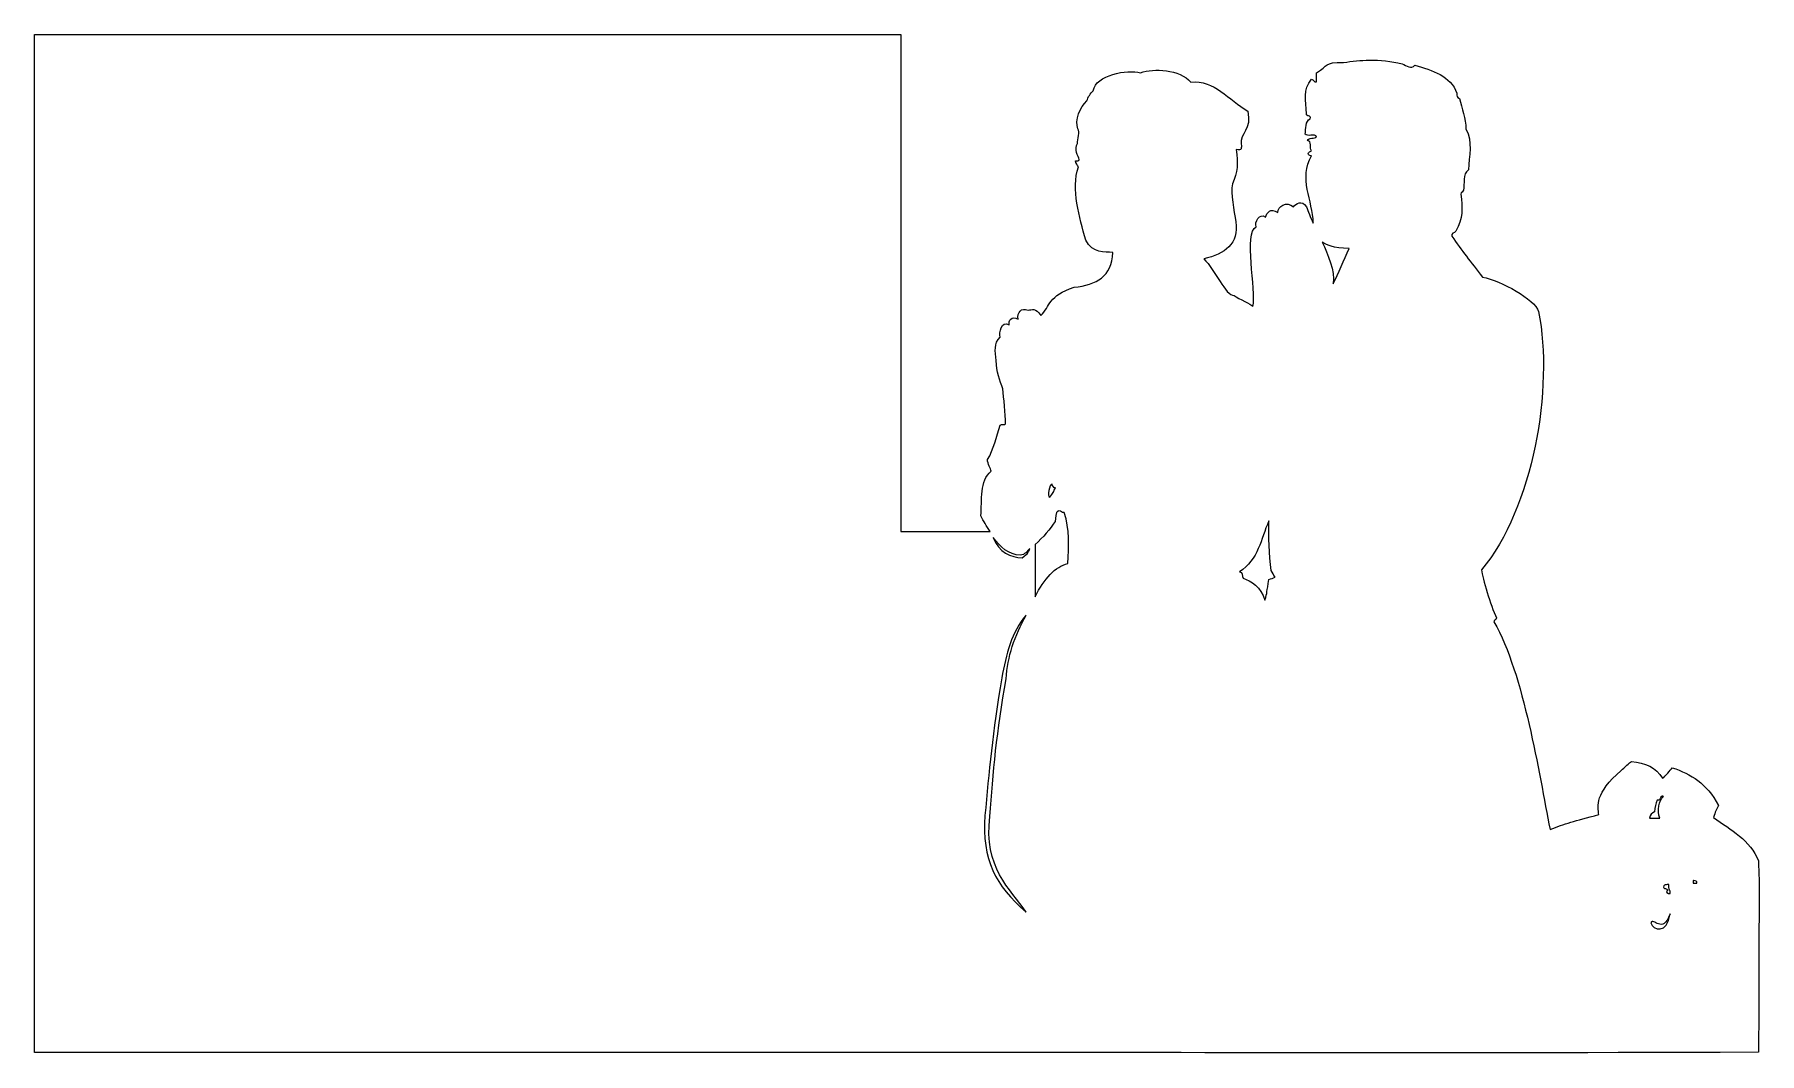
# Model space of a CAD drawing. Header units: centimetres. Extents: x -14.4 to 12.4, y -7.9 to 7.9.
import ezdxf

# ---------------------------------------------------------------- set-up
doc = ezdxf.new("R2010")
doc.units = ezdxf.units.CM
doc.header["$MEASUREMENT"] = 0
doc.layers.add('Layer 1', color=7, linetype='Continuous')

msp = doc.modelspace()

# ---------------------------------------------------------------- linework, layer by layer
at = {"layer": 'Layer 1'}
for points, knots in [([(-14.42702, 7.9293), (-14.42702, 7.9293), (-14.42702, -7.89279), (-14.42702, -7.89279), (-14.42702, -7.89279), (-14.42702, -7.89279), (-1.03331, -7.89279), (-1.03331, -7.89279), (-1.03331, -7.89279), (-1.03331, -7.89279), (-0.95642, -7.89279), (-0.95642, -7.89279), (-0.95642, -7.89279), (5.7203, -7.89396), (5.8201, -7.90921), (12.38437, -7.89113), (12.38437, -7.89113), (12.39105, -6.56438), (12.38875, -6.51217), (12.38768, -6.14323), (12.38768, -6.14323), (12.39646, -5.51928), (12.39875, -5.3301), (12.38272, -4.91705), (12.38272, -4.91705), (12.25441, -4.58816), (11.95201, -4.43821), (11.68571, -4.23988), (11.68571, -4.23988), (11.70481, -4.15089), (11.73764, -4.1215), (11.76178, -4.05302), (11.76178, -4.05302), (11.57173, -3.70404), (11.33689, -3.57226), (11.04161, -3.4668), (11.04161, -3.4668), (11.01139, -3.50388), (10.93224, -3.60032), (10.89278, -3.63134), (10.89278, -3.63134), (10.78518, -3.46342), (10.6237, -3.38835), (10.40661, -3.37007), (10.40661, -3.37007), (10.31834, -3.43977), (10.32171, -3.44613), (10.24538, -3.51228), (10.24538, -3.51228), (9.83636, -3.85849), (9.88362, -4.06797), (9.89977, -4.19689), (9.89977, -4.19689), (9.51422, -4.2944), (9.37195, -4.34024), (9.14157, -4.42509), (9.14157, -4.42509), (8.96512, -3.5495), (8.73899, -2.02417), (8.26928, -1.19883), (8.26928, -1.19883), (8.27357, -1.17247), (8.29173, -1.18026), (8.30896, -1.1393), (8.30896, -1.1393), (8.2137, -0.93693), (8.09211, -0.52955), (8.07497, -0.39268), (8.07497, -0.39268), (8.87854, 0.56691), (9.19874, 2.43333), (8.96381, 3.6232), (8.96381, 3.6232), (8.8997, 3.82032), (8.38225, 4.09849), (8.09068, 4.15898), (8.09068, 4.15898), (7.9042, 4.39568), (7.76767, 4.57388), (7.61443, 4.79398), (7.61443, 4.79398), (7.59559, 4.83989), (7.65303, 4.84245), (7.67396, 4.87336), (7.67396, 4.87336), (7.79226, 5.06653), (7.78084, 5.23345), (7.75334, 5.44883), (7.75334, 5.44883), (7.76014, 5.4765), (7.78734, 5.48216), (7.79303, 5.50836), (7.79303, 5.50836), (7.81722, 5.60776), (7.77846, 5.75911), (7.8724, 5.82586), (7.8724, 5.82586), (7.88009, 6.03907), (7.9448, 6.26648), (7.83271, 6.46086), (7.83271, 6.46086), (7.83072, 6.62309), (7.77252, 6.78078), (7.7335, 6.93711), (7.7335, 6.93711), (7.69118, 6.95507), (7.69155, 6.96864), (7.69381, 7.01648), (7.69381, 7.01648), (7.59327, 7.28546), (7.31058, 7.37329), (7.03896, 7.45305), (7.03896, 7.45305), (6.9784, 7.3805), (6.91759, 7.44506), (6.84053, 7.47289), (6.84053, 7.47289), (6.66789, 7.51715), (6.50012, 7.53424), (6.33038, 7.53159), (6.33038, 7.53159), (6.19835, 7.52953), (6.06507, 7.5156), (5.92771, 7.49273), (5.92771, 7.49273), (5.62203, 7.5008), (5.70088, 7.44731), (5.511, 7.33398), (5.511, 7.33398), (5.51099, 7.28768), (5.511, 7.24138), (5.511, 7.19508), (5.511, 7.19508), (5.45686, 7.18063), (5.47104, 7.2345), (5.43162, 7.23476), (5.43162, 7.23476), (5.29151, 7.06962), (5.35352, 6.90482), (5.35225, 6.69898), (5.35225, 6.69898), (5.34637, 6.64681), (5.42924, 6.68337), (5.41178, 6.61961), (5.41178, 6.61961), (5.33505, 6.58341), (5.34503, 6.46125), (5.3324, 6.38148), (5.3324, 6.38148), (5.35751, 6.33383), (5.48888, 6.39244), (5.511, 6.3418), (5.511, 6.3418), (5.4885, 6.29814), (5.38008, 6.34042), (5.37209, 6.28226), (5.37209, 6.28226), (5.43397, 6.27139), (5.40251, 6.16717), (5.43162, 6.12351), (5.43162, 6.12351), (5.32418, 6.08206), (5.41116, 6.03825), (5.43162, 6.04414), (5.43162, 6.04414), (5.22889, 5.69604), (5.45153, 5.34993), (5.45973, 4.99903), (5.45973, 4.99903), (5.40548, 5.08653), (5.3872, 5.18612), (5.35225, 5.25039), (5.35225, 5.25039), (5.27819, 5.3652), (5.19025, 5.30136), (5.15381, 5.25039), (5.15381, 5.25039), (5.04888, 5.34896), (4.89902, 5.25452), (4.90824, 5.16275), (4.90824, 5.16275), (4.78764, 5.23999), (4.7401, 5.15797), (4.71725, 5.09164), (4.71725, 5.09164), (4.62192, 5.16285), (4.54183, 5.00911), (4.5709, 4.94033), (4.5709, 4.94033), (4.3752, 4.85103), (4.5762, 3.95214), (4.52046, 3.70092), (4.52046, 3.70092), (4.49715, 3.7451), (4.30093, 3.81389), (4.22859, 3.87208), (4.22859, 3.87208), (4.09011, 3.87436), (3.94002, 4.26287), (3.75647, 4.44506), (3.75647, 4.44506), (4.0865, 4.51111), (4.30437, 4.68096), (4.25588, 5.01805), (4.25588, 5.01805), (4.22664, 5.18746), (4.17617, 5.46512), (4.20131, 5.60758), (4.20131, 5.60758), (4.28641, 5.78739), (4.2927, 5.92675), (4.26084, 6.14336), (4.26084, 6.14336), (4.35687, 6.11), (4.34039, 6.17404), (4.34021, 6.22273), (4.34021, 6.22273), (4.31565, 6.40136), (4.50836, 6.44825), (4.43943, 6.73867), (4.43943, 6.73867), (4.14343, 6.91222), (3.9211, 7.22714), (3.55721, 7.19094), (3.55721, 7.19094), (3.37813, 7.38769), (2.97868, 7.40766), (2.77256, 7.33398), (2.77256, 7.33398), (2.56828, 7.39434), (2.07092, 7.29812), (2.03834, 7.05617), (2.03834, 7.05617), (1.99166, 7.01391), (1.95628, 6.95842), (1.93912, 6.89742), (1.93912, 6.89742), (1.83522, 6.80644), (1.74306, 6.59395), (1.80021, 6.46086), (1.80021, 6.46086), (1.83702, 6.42405), (1.78692, 6.29864), (1.79442, 6.23762), (1.79442, 6.23762), (1.73103, 6.15456), (1.80772, 6.02896), (1.82006, 5.98461), (1.82006, 5.98461), (1.81672, 5.96148), (1.78867, 5.96307), (1.76053, 5.96476), (1.76053, 5.96476), (1.76959, 5.93149), (1.792, 5.89622), (1.806, 5.87216), (1.806, 5.87216), (1.69275, 5.52077), (1.8225, 5.09291), (1.9201, 4.73362), (1.9201, 4.73362), (2.03306, 4.52138), (2.21757, 4.55026), (2.34013, 4.54263), (2.34013, 4.54263), (2.32999, 4.15906), (2.08909, 4.04199), (1.74068, 4.00023), (1.74068, 4.00023), (1.33864, 3.87594), (1.36686, 3.69793), (1.22474, 3.56367), (1.22474, 3.56367), (1.1348, 3.68652), (1.08551, 3.6524), (1.02631, 3.64305), (1.02631, 3.64305), (0.91344, 3.68776), (0.85783, 3.61279), (0.86756, 3.50414), (0.86756, 3.50414), (0.76413, 3.56487), (0.71574, 3.47812), (0.73113, 3.41898), (0.73113, 3.41898), (0.6094, 3.48676), (0.56994, 3.29022), (0.58974, 3.22633), (0.58974, 3.22633), (0.48888, 3.12181), (0.51148, 3.0126), (0.53021, 2.86004), (0.53021, 2.86004), (0.52622, 2.68838), (0.58647, 2.55056), (0.63274, 2.41935), (0.63274, 2.41935), (0.64629, 2.28809), (0.66689, 2.02362), (0.67491, 1.87861), (0.67491, 1.87861), (0.65527, 1.84315), (0.61588, 1.89105), (0.58974, 1.85711), (0.58974, 1.85711), (0.52545, 1.67787), (0.49679, 1.47925), (0.39131, 1.32133), (0.39131, 1.32133), (0.39486, 1.25576), (0.44332, 1.18007), (0.45084, 1.14273), (0.45084, 1.14273), (0.26625, 0.99486), (0.3073, 0.68963), (0.29209, 0.4482), (0.29209, 0.4482), (0.32998, 0.3686), (0.37768, 0.28403), (0.43513, 0.20594), (0.43513, 0.20594), (0.43513, 0.20594), (-0.95642, 0.20594), (-0.95642, 0.20594), (-0.95642, 0.20594), (-0.95642, 0.20594), (-0.95642, 7.9293), (-0.95642, 7.9293), (-0.95642, 7.9293), (-0.95642, 7.9293), (-14.42702, 7.9293), (-14.42702, 7.9293)], [0, 0, 0, 0, 0.01190476, 0.01190476, 0.01190476, 0.01190476, 0.02380952, 0.02380952, 0.02380952, 0.02380952, 0.03571429, 0.03571429, 0.03571429, 0.03571429, 0.04761905, 0.04761905, 0.04761905, 0.04761905, 0.05952381, 0.05952381, 0.05952381, 0.05952381, 0.07142857, 0.07142857, 0.07142857, 0.07142857, 0.08333333, 0.08333333, 0.08333333, 0.08333333, 0.0952381, 0.0952381, 0.0952381, 0.0952381, 0.10714286, 0.10714286, 0.10714286, 0.10714286, 0.11904762, 0.11904762, 0.11904762, 0.11904762, 0.13095238, 0.13095238, 0.13095238, 0.13095238, 0.14285714, 0.14285714, 0.14285714, 0.14285714, 0.1547619, 0.1547619, 0.1547619, 0.1547619, 0.16666667, 0.16666667, 0.16666667, 0.16666667, 0.17857143, 0.17857143, 0.17857143, 0.17857143, 0.19047619, 0.19047619, 0.19047619, 0.19047619, 0.20238095, 0.20238095, 0.20238095, 0.20238095, 0.21428571, 0.21428571, 0.21428571, 0.21428571, 0.22619048, 0.22619048, 0.22619048, 0.22619048, 0.23809524, 0.23809524, 0.23809524, 0.23809524, 0.25, 0.25, 0.25, 0.25, 0.26190476, 0.26190476, 0.26190476, 0.26190476, 0.27380952, 0.27380952, 0.27380952, 0.27380952, 0.28571429, 0.28571429, 0.28571429, 0.28571429, 0.29761905, 0.29761905, 0.29761905, 0.29761905, 0.30952381, 0.30952381, 0.30952381, 0.30952381, 0.32142857, 0.32142857, 0.32142857, 0.32142857, 0.33333333, 0.33333333, 0.33333333, 0.33333333, 0.3452381, 0.3452381, 0.3452381, 0.3452381, 0.35714286, 0.35714286, 0.35714286, 0.35714286, 0.36904762, 0.36904762, 0.36904762, 0.36904762, 0.38095238, 0.38095238, 0.38095238, 0.38095238, 0.39285714, 0.39285714, 0.39285714, 0.39285714, 0.4047619, 0.4047619, 0.4047619, 0.4047619, 0.41666667, 0.41666667, 0.41666667, 0.41666667, 0.42857143, 0.42857143, 0.42857143, 0.42857143, 0.44047619, 0.44047619, 0.44047619, 0.44047619, 0.45238095, 0.45238095, 0.45238095, 0.45238095, 0.46428571, 0.46428571, 0.46428571, 0.46428571, 0.47619048, 0.47619048, 0.47619048, 0.47619048, 0.48809524, 0.48809524, 0.48809524, 0.48809524, 0.5, 0.5, 0.5, 0.5, 0.51190476, 0.51190476, 0.51190476, 0.51190476, 0.52380952, 0.52380952, 0.52380952, 0.52380952, 0.53571429, 0.53571429, 0.53571429, 0.53571429, 0.54761905, 0.54761905, 0.54761905, 0.54761905, 0.55952381, 0.55952381, 0.55952381, 0.55952381, 0.57142857, 0.57142857, 0.57142857, 0.57142857, 0.58333333, 0.58333333, 0.58333333, 0.58333333, 0.5952381, 0.5952381, 0.5952381, 0.5952381, 0.60714286, 0.60714286, 0.60714286, 0.60714286, 0.61904762, 0.61904762, 0.61904762, 0.61904762, 0.63095238, 0.63095238, 0.63095238, 0.63095238, 0.64285714, 0.64285714, 0.64285714, 0.64285714, 0.6547619, 0.6547619, 0.6547619, 0.6547619, 0.66666667, 0.66666667, 0.66666667, 0.66666667, 0.67857143, 0.67857143, 0.67857143, 0.67857143, 0.69047619, 0.69047619, 0.69047619, 0.69047619, 0.70238095, 0.70238095, 0.70238095, 0.70238095, 0.71428571, 0.71428571, 0.71428571, 0.71428571, 0.72619048, 0.72619048, 0.72619048, 0.72619048, 0.73809524, 0.73809524, 0.73809524, 0.73809524, 0.75, 0.75, 0.75, 0.75, 0.76190476, 0.76190476, 0.76190476, 0.76190476, 0.77380952, 0.77380952, 0.77380952, 0.77380952, 0.78571429, 0.78571429, 0.78571429, 0.78571429, 0.79761905, 0.79761905, 0.79761905, 0.79761905, 0.80952381, 0.80952381, 0.80952381, 0.80952381, 0.82142857, 0.82142857, 0.82142857, 0.82142857, 0.83333333, 0.83333333, 0.83333333, 0.83333333, 0.8452381, 0.8452381, 0.8452381, 0.8452381, 0.85714286, 0.85714286, 0.85714286, 0.85714286, 0.86904762, 0.86904762, 0.86904762, 0.86904762, 0.88095238, 0.88095238, 0.88095238, 0.88095238, 0.89285714, 0.89285714, 0.89285714, 0.89285714, 0.9047619, 0.9047619, 0.9047619, 0.9047619, 0.91666667, 0.91666667, 0.91666667, 0.91666667, 0.92857143, 0.92857143, 0.92857143, 0.92857143, 0.94047619, 0.94047619, 0.94047619, 0.94047619, 0.95238095, 0.95238095, 0.95238095, 0.95238095, 0.96428571, 0.96428571, 0.96428571, 0.96428571, 0.97619048, 0.97619048, 0.97619048, 0.97619048, 1, 1, 1, 1]), ([(5.59864, 4.70303), (5.65793, 4.6614), (5.76509, 4.6072), (6.01949, 4.60299), (6.01949, 4.60299), (5.93222, 4.42875), (5.84776, 4.21034), (5.76979, 4.05646), (5.76979, 4.05646), (5.80066, 4.2506), (5.68316, 4.51708), (5.59864, 4.70303)], [0, 0, 0, 0, 0.25, 0.25, 0.25, 0.25, 0.5, 0.5, 0.5, 0.5, 1, 1, 1, 1]), ([(1.39755, 0.94264), (1.40571, 0.90961), (1.42498, 0.87607), (1.44964, 0.88063), (1.44964, 0.88063), (1.42574, 0.8265), (1.40991, 0.80275), (1.36034, 0.73594), (1.36034, 0.73594), (1.3209, 0.74179), (1.3573, 0.94507), (1.39755, 0.94264)], [0, 0, 0, 0, 0.25, 0.25, 0.25, 0.25, 0.5, 0.5, 0.5, 0.5, 1, 1, 1, 1]), ([(1.50421, 0.52344), (1.54154, 0.52605), (1.5434, 0.49318), (1.58524, 0.50029), (1.58524, 0.50029), (1.67502, 0.24021), (1.656, -0.02676), (1.64477, -0.29346), (1.64477, -0.29346), (1.44483, -0.34058), (1.27525, -0.53003), (1.13297, -0.81105), (1.13297, -0.81105), (1.13297, -0.81105), (1.13297, 0.0042), (1.13297, 0.0042), (1.13297, 0.0042), (1.26155, 0.11439), (1.36424, 0.24259), (1.44633, 0.36139), (1.44633, 0.36139), (1.44861, 0.41033), (1.45914, 0.50958), (1.48602, 0.52014), (1.48602, 0.52014), (1.49303, 0.52219), (1.49888, 0.52307), (1.50421, 0.52344)], [0, 0, 0, 0, 0.125, 0.125, 0.125, 0.125, 0.25, 0.25, 0.25, 0.25, 0.375, 0.375, 0.375, 0.375, 0.5, 0.5, 0.5, 0.5, 0.625, 0.625, 0.625, 0.625, 0.75, 0.75, 0.75, 0.75, 1, 1, 1, 1]), ([(4.76768, 0.36883), (4.76306, 0.12239), (4.77127, -0.14872), (4.80654, -0.40425), (4.80654, -0.40425), (4.82608, -0.44124), (4.83959, -0.46767), (4.86607, -0.50347), (4.86607, -0.50347), (4.83406, -0.53096), (4.80654, -0.51753), (4.77016, -0.54068), (4.77016, -0.54068), (4.73424, -0.73734), (4.74579, -0.73837), (4.70732, -0.86066), (4.70732, -0.86066), (4.64976, -0.66109), (4.48482, -0.5583), (4.36998, -0.52332), (4.36998, -0.52332), (4.34524, -0.48932), (4.3717, -0.42219), (4.31045, -0.4241), (4.31045, -0.4241), (4.61094, -0.22974), (4.64153, 0.08241), (4.76768, 0.36883)], [0, 0, 0, 0, 0.125, 0.125, 0.125, 0.125, 0.25, 0.25, 0.25, 0.25, 0.375, 0.375, 0.375, 0.375, 0.5, 0.5, 0.5, 0.5, 0.625, 0.625, 0.625, 0.625, 0.75, 0.75, 0.75, 0.75, 1, 1, 1, 1]), ([(0.47978, 0.11334), (0.59756, -0.03189), (0.71448, -0.16178), (0.90476, -0.16199), (0.90476, -0.16199), (0.97422, -0.15858), (1.01027, -0.10374), (1.05194, -0.05864), (1.05194, -0.05864), (1.03247, -0.10566), (1.03366, -0.14123), (0.93205, -0.20251), (0.93205, -0.20251), (0.7579, -0.20118), (0.56884, -0.125), (0.47978, 0.11334)], [0, 0, 0, 0, 0.2, 0.2, 0.2, 0.2, 0.4, 0.4, 0.4, 0.4, 0.6, 0.6, 0.6, 0.6, 1, 1, 1, 1]), ([(0.99571, -1.09382), (0.8153, -1.41465), (0.70096, -1.74373), (0.68566, -2.08518), (0.68566, -2.08518), (0.53423, -2.89415), (0.48055, -3.55468), (0.42934, -4.22335), (0.42934, -4.22335), (0.33188, -5.01841), (0.74564, -5.35187), (0.99571, -5.7108), (0.99571, -5.7108), (0.51311, -5.29344), (0.30782, -4.9022), (0.35327, -4.20847), (0.35327, -4.20847), (0.41642, -3.55084), (0.47228, -2.90782), (0.61537, -2.0703), (0.61537, -2.0703), (0.685, -1.70313), (0.7611, -1.35788), (0.99571, -1.09382)], [0, 0, 0, 0, 0.14285714, 0.14285714, 0.14285714, 0.14285714, 0.28571429, 0.28571429, 0.28571429, 0.28571429, 0.42857143, 0.42857143, 0.42857143, 0.42857143, 0.57142857, 0.57142857, 0.57142857, 0.57142857, 0.71428571, 0.71428571, 0.71428571, 0.71428571, 1, 1, 1, 1]), ([(10.88369, -3.91164), (10.88974, -3.91107), (10.89676, -3.91148), (10.90601, -3.91412), (10.90601, -3.91412), (10.83428, -3.97309), (10.80164, -4.13737), (10.84648, -4.25146), (10.84648, -4.25146), (10.79357, -4.25146), (10.74065, -4.25146), (10.68773, -4.25146), (10.68773, -4.25146), (10.68908, -4.19328), (10.73311, -4.17777), (10.76711, -4.15224), (10.76711, -4.15224), (10.76592, -4.07829), (10.78711, -4.02675), (10.80679, -3.97365), (10.80679, -3.97365), (10.86611, -3.98666), (10.84133, -3.91558), (10.88369, -3.91164)], [0, 0, 0, 0, 0.14285714, 0.14285714, 0.14285714, 0.14285714, 0.28571429, 0.28571429, 0.28571429, 0.28571429, 0.42857143, 0.42857143, 0.42857143, 0.42857143, 0.57142857, 0.57142857, 0.57142857, 0.57142857, 0.71428571, 0.71428571, 0.71428571, 0.71428571, 1, 1, 1, 1]), ([(10.96389, -5.28333), (10.97157, -5.28275), (10.98005, -5.28296), (10.9887, -5.28333), (10.9887, -5.28333), (10.97277, -5.35218), (11.01825, -5.35961), (11.00854, -5.42224), (11.00854, -5.42224), (10.9761, -5.43669), (10.92221, -5.38282), (10.96885, -5.38255), (10.96885, -5.38255), (10.97475, -5.33035), (10.89186, -5.36694), (10.90932, -5.30318), (10.90932, -5.30318), (10.92258, -5.29163), (10.94085, -5.28509), (10.96389, -5.28333)], [0, 0, 0, 0, 0.16666667, 0.16666667, 0.16666667, 0.16666667, 0.33333333, 0.33333333, 0.33333333, 0.33333333, 0.5, 0.5, 0.5, 0.5, 0.66666667, 0.66666667, 0.66666667, 0.66666667, 1, 1, 1, 1]), ([(11.37978, -5.22215), (11.41069, -5.22018), (11.4275, -5.23231), (11.42526, -5.26349), (11.42526, -5.26349), (11.40541, -5.26349), (11.38557, -5.26349), (11.36573, -5.26349), (11.36573, -5.26349), (11.36573, -5.25026), (11.36573, -5.23703), (11.36573, -5.2238), (11.36573, -5.2238), (11.3707, -5.22296), (11.37537, -5.22243), (11.37978, -5.22215)], [0, 0, 0, 0, 0.2, 0.2, 0.2, 0.2, 0.4, 0.4, 0.4, 0.4, 0.6, 0.6, 0.6, 0.6, 1, 1, 1, 1]), ([(11.00854, -5.73974), (10.97055, -6.06475), (10.7355, -5.9937), (10.71088, -5.87865), (10.71088, -5.87865), (10.74624, -5.78309), (10.88765, -6.06757), (11.00854, -5.73974)], [0, 0, 0, 0, 0.33333333, 0.33333333, 0.33333333, 0.33333333, 1, 1, 1, 1])]:
    msp.add_open_spline(points, degree=3, knots=knots, dxfattribs=at)

doc.saveas('drawing.dxf')
